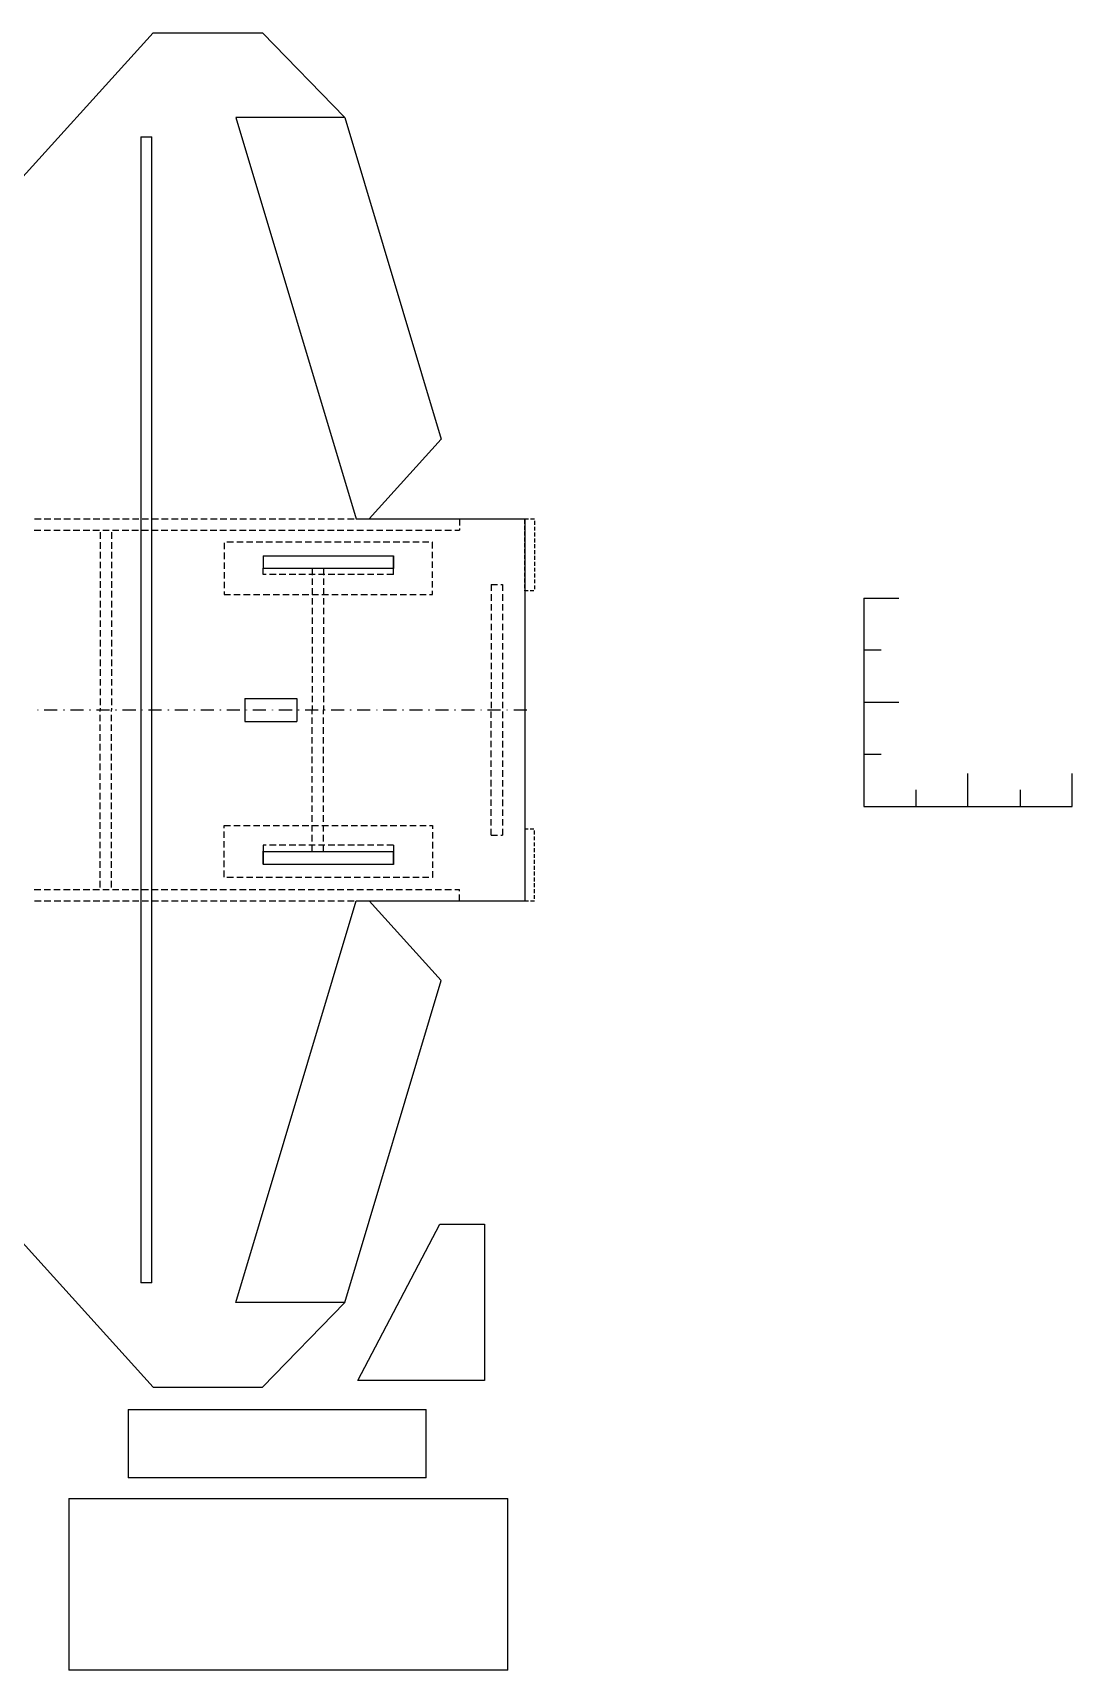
# Model space of a CAD drawing. Header units: feet. Extents: x 0 to 17916, y -1 to 10932.
# Drawn here: x 11270 to 17916, y 420 to 10889 of the extents above; entities that cross this region are included whole.
import ezdxf

# ---------------------------------------------------------------- set-up
doc = ezdxf.new("R2010")
doc.units = ezdxf.units.FT
doc.header["$MEASUREMENT"] = 0

msp = doc.modelspace()

# ---------------------------------------------------------------- linework, layer by layer
at = {"color": 7}
for p, q in [((9386, 7957), (12040, 10889)), ((12040, 10889), (12739, 10889)), ((12739, 10889), (13265, 10348)), ((13265, 10348), (12569, 10348)), ((12569, 10348), (13337, 7781)), ((13265, 10348), (13881, 8291)), ((11962, 10224), (11962, 2896)), ((11962, 10224), (12032, 10224)), ((12032, 2896), (12032, 10224)), ((13421, 7781), (13881, 8291)), ((13337, 7781), (14415, 7781)), ((14415, 7781), (14415, 5338)), ((12743, 7545), (12743, 7463)), ((12743, 7545), (13576, 7545)), ((12743, 7545), (12743, 7463)), ((13576, 7463), (13576, 7545)), ((13576, 7545), (13576, 7463)), ((13576, 7463), (12743, 7463)), ((14200, 7362), (14241, 7362)), ((14262, 7362), (14273, 7362)), ((16583, 7275), (16583, 5943)), ((16583, 7275), (16807, 7275)), ((16583, 6943), (16695, 6943)), ((12626, 6633), (12958, 6633)), ((12626, 6633), (12626, 6486)), ((12958, 6633), (12958, 6486)), ((16583, 6609), (16807, 6609)), ((12626, 6486), (12958, 6486)), ((16583, 6276), (16695, 6276)), ((17249, 5943), (17249, 6154)), ((17916, 5943), (17916, 6154)), ((16916, 6048), (16916, 5943)), ((17582, 6048), (17582, 5943)), ((16583, 5943), (17916, 5943)), ((12743, 5574), (12743, 5657)), ((12743, 5654), (12743, 5572)), ((12743, 5654), (13576, 5654)), ((12743, 5654), (12743, 5572)), ((13576, 5574), (13576, 5657)), ((13576, 5572), (13576, 5654)), ((13576, 5654), (13576, 5572)), ((14200, 5758), (14241, 5758)), ((14262, 5758), (14273, 5758)), ((13576, 5572), (12743, 5572)), ((12569, 2772), (13337, 5338)), ((13337, 5338), (14415, 5338)), ((13421, 5338), (13881, 4829)), ((9386, 5163), (12040, 2230)), ((13265, 2772), (13881, 4829)), ((13348, 2273), (13873, 3272)), ((13873, 3272), (14159, 3272)), ((14159, 3272), (14159, 2273)), ((12032, 2896), (11962, 2896)), ((13265, 2772), (12569, 2772)), ((12739, 2230), (13265, 2772)), ((12040, 2230), (12739, 2230)), ((14159, 2273), (13348, 2273)), ((11879, 2088), (11879, 1650)), ((11879, 2088), (13786, 2088)), ((13786, 1650), (13786, 2088)), ((13786, 1650), (11879, 1650))]:
    msp.add_line(p, q, dxfattribs=at)
at = {"color": 5}
for p, q in [((11282, 7781), (11324, 7781)), ((11344, 7781), (11386, 7781)), ((11407, 7781), (11449, 7781)), ((11469, 7781), (11511, 7781)), ((11532, 7781), (11574, 7781)), ((11594, 7781), (11636, 7781)), ((11657, 7781), (11699, 7781)), ((11719, 7781), (11761, 7781)), ((11782, 7781), (11824, 7781)), ((11844, 7781), (11886, 7781)), ((11907, 7781), (11949, 7781)), ((11969, 7781), (12011, 7781)), ((12032, 7781), (12074, 7781)), ((12094, 7781), (12136, 7781)), ((12157, 7781), (12199, 7781)), ((12219, 7781), (12261, 7781)), ((12282, 7781), (12324, 7781)), ((12344, 7781), (12386, 7781)), ((12407, 7781), (12449, 7781)), ((12469, 7781), (12511, 7781)), ((12532, 7781), (12574, 7781)), ((12594, 7781), (12636, 7781)), ((12657, 7781), (12699, 7781)), ((12719, 7781), (12761, 7781)), ((12782, 7781), (12824, 7781)), ((12844, 7781), (12886, 7781)), ((12907, 7781), (12949, 7781)), ((12970, 7781), (13011, 7781)), ((13032, 7781), (13074, 7781)), ((13095, 7781), (13136, 7781)), ((13157, 7781), (13199, 7781)), ((13220, 7781), (13261, 7781)), ((13282, 7781), (13324, 7781)), ((13999, 7781), (13999, 7739)), ((11279, 7708), (11321, 7708)), ((11342, 7708), (11384, 7708)), ((11404, 7708), (11446, 7708)), ((11467, 7708), (11509, 7708)), ((11529, 7708), (11571, 7708)), ((11592, 7708), (11634, 7708)), ((11654, 7708), (11696, 7708)), ((11717, 7708), (11759, 7708)), ((11779, 7708), (11821, 7708)), ((11842, 7708), (11884, 7708)), ((11904, 7708), (11946, 7708)), ((11967, 7708), (12009, 7708)), ((12029, 7708), (12071, 7708)), ((12092, 7708), (12134, 7708)), ((12154, 7708), (12196, 7708)), ((12217, 7708), (12259, 7708)), ((12279, 7708), (12321, 7708)), ((12342, 7708), (12384, 7708)), ((12404, 7708), (12446, 7708)), ((12467, 7708), (12509, 7708)), ((12529, 7708), (12571, 7708)), ((12592, 7708), (12634, 7708)), ((12654, 7708), (12696, 7708)), ((12717, 7708), (12759, 7708)), ((12779, 7708), (12821, 7708)), ((12842, 7708), (12884, 7708)), ((12904, 7708), (12946, 7708)), ((12967, 7708), (13009, 7708)), ((13030, 7708), (13071, 7708)), ((13092, 7708), (13134, 7708)), ((13155, 7708), (13196, 7708)), ((13217, 7708), (13259, 7708)), ((13280, 7708), (13321, 7708)), ((13342, 7708), (13384, 7708)), ((13405, 7708), (13446, 7708)), ((13467, 7708), (13509, 7708)), ((13530, 7708), (13571, 7708)), ((13592, 7708), (13634, 7708)), ((13655, 7708), (13696, 7708)), ((13717, 7708), (13759, 7708)), ((13780, 7708), (13821, 7708)), ((13842, 7708), (13884, 7708)), ((13905, 7708), (13946, 7708)), ((13968, 7708), (13999, 7708)), ((13999, 7719), (13999, 7708)), ((12493, 7628), (12493, 7587)), ((12493, 7566), (12493, 7524)), ((12553, 7632), (12511, 7632)), ((12616, 7632), (12574, 7632)), ((12678, 7632), (12636, 7632)), ((12741, 7632), (12699, 7632)), ((12803, 7632), (12761, 7632)), ((12866, 7632), (12824, 7632)), ((12928, 7632), (12886, 7632)), ((12991, 7632), (12949, 7632)), ((13053, 7632), (13011, 7632)), ((13116, 7632), (13074, 7632)), ((13178, 7632), (13136, 7632)), ((13241, 7632), (13199, 7632)), ((13303, 7632), (13261, 7632)), ((13366, 7632), (13324, 7632)), ((13428, 7632), (13386, 7632)), ((13491, 7632), (13449, 7632)), ((13553, 7632), (13511, 7632)), ((13616, 7632), (13574, 7632)), ((13678, 7632), (13636, 7632)), ((13741, 7632), (13699, 7632)), ((13803, 7632), (13761, 7632)), ((13825, 7632), (13824, 7632)), ((13825, 7592), (13825, 7632)), ((13825, 7529), (13825, 7570)), ((12493, 7503), (12493, 7462)), ((12493, 7441), (12493, 7399)), ((12743, 7425), (12743, 7465)), ((13576, 7425), (13576, 7465)), ((13825, 7467), (13825, 7508)), ((13825, 7404), (13825, 7445)), ((12493, 7378), (12493, 7337)), ((12763, 7425), (12743, 7425)), ((12826, 7425), (12784, 7425)), ((12888, 7425), (12846, 7425)), ((12951, 7425), (12909, 7425)), ((13013, 7425), (12971, 7425)), ((13076, 7425), (13034, 7425)), ((13138, 7425), (13096, 7425)), ((13201, 7425), (13159, 7425)), ((13263, 7425), (13221, 7425)), ((13326, 7425), (13284, 7425)), ((13388, 7425), (13346, 7425)), ((13451, 7425), (13409, 7425)), ((13513, 7425), (13471, 7425)), ((13576, 7425), (13534, 7425)), ((13825, 7342), (13825, 7383)), ((12493, 7316), (12493, 7298)), ((12493, 7298), (12535, 7298)), ((12556, 7298), (12597, 7298)), ((12618, 7298), (12660, 7298)), ((12681, 7298), (12722, 7298)), ((12743, 7298), (12785, 7298)), ((12806, 7298), (12847, 7298)), ((12868, 7298), (12910, 7298)), ((12931, 7298), (12972, 7298)), ((12993, 7298), (13035, 7298)), ((13056, 7298), (13097, 7298)), ((13118, 7298), (13160, 7298)), ((13181, 7298), (13222, 7298)), ((13243, 7298), (13285, 7298)), ((13306, 7298), (13347, 7298)), ((13368, 7298), (13410, 7298)), ((13431, 7298), (13472, 7298)), ((13494, 7298), (13535, 7298)), ((13556, 7298), (13597, 7298)), ((13619, 7298), (13660, 7298)), ((13681, 7298), (13722, 7298)), ((13744, 7298), (13785, 7298)), ((13806, 7298), (13825, 7298)), ((13825, 7298), (13825, 7320)), ((11302, 6560), (11303, 6560)), ((11302, 6559), (11302, 6560)), ((11303, 6559), (11302, 6559)), ((11303, 6560), (11303, 6559)), ((11344, 6560), (11427, 6560)), ((11469, 6560), (11470, 6560)), ((11469, 6559), (11469, 6560)), ((11470, 6559), (11469, 6559)), ((11470, 6560), (11470, 6559)), ((11511, 6560), (11594, 6560)), ((11635, 6560), (11636, 6560)), ((11635, 6559), (11635, 6560)), ((11636, 6559), (11635, 6559)), ((11636, 6560), (11636, 6559)), ((11678, 6560), (11761, 6560)), ((11802, 6560), (11803, 6560)), ((11802, 6559), (11802, 6560)), ((11803, 6559), (11802, 6559)), ((11803, 6560), (11803, 6559)), ((11844, 6560), (11928, 6560)), ((11969, 6560), (11970, 6560)), ((11969, 6559), (11969, 6560)), ((11970, 6559), (11969, 6559)), ((11970, 6560), (11970, 6559)), ((12011, 6560), (12094, 6560)), ((12135, 6560), (12137, 6560)), ((12135, 6559), (12135, 6560)), ((12137, 6559), (12135, 6559)), ((12137, 6560), (12137, 6559)), ((12178, 6560), (12261, 6560)), ((12302, 6560), (12303, 6560)), ((12302, 6559), (12302, 6560)), ((12303, 6559), (12302, 6559)), ((12303, 6560), (12303, 6559)), ((12344, 6560), (12428, 6560)), ((12469, 6560), (12470, 6560)), ((12469, 6559), (12469, 6560)), ((12470, 6559), (12469, 6559)), ((12470, 6560), (12470, 6559)), ((12511, 6560), (12594, 6560)), ((12636, 6560), (12637, 6560)), ((12636, 6559), (12636, 6560)), ((12637, 6559), (12636, 6559)), ((12637, 6560), (12637, 6559)), ((12678, 6560), (12761, 6560)), ((12802, 6560), (12803, 6560)), ((12802, 6559), (12802, 6560)), ((12803, 6559), (12802, 6559)), ((12803, 6560), (12803, 6559)), ((12844, 6560), (12928, 6560)), ((12969, 6560), (12970, 6560)), ((12969, 6559), (12969, 6560)), ((12970, 6559), (12969, 6559)), ((12970, 6560), (12970, 6559)), ((13011, 6560), (13095, 6560)), ((13136, 6560), (13137, 6560)), ((13136, 6559), (13136, 6560)), ((13137, 6559), (13136, 6559)), ((13137, 6560), (13137, 6559)), ((13178, 6560), (13261, 6560)), ((13302, 6560), (13303, 6560)), ((13302, 6559), (13302, 6560)), ((13303, 6559), (13302, 6559)), ((13303, 6560), (13303, 6559)), ((13345, 6560), (13428, 6560)), ((13469, 6560), (13470, 6560)), ((13469, 6559), (13469, 6560)), ((13470, 6559), (13469, 6559)), ((13470, 6560), (13470, 6559)), ((13511, 6560), (13595, 6560)), ((13636, 6560), (13637, 6560)), ((13636, 6559), (13636, 6560)), ((13637, 6559), (13636, 6559)), ((13637, 6560), (13637, 6559)), ((13678, 6560), (13761, 6560)), ((13802, 6560), (13804, 6560)), ((13802, 6559), (13802, 6560)), ((13804, 6559), (13802, 6559)), ((13804, 6560), (13804, 6559)), ((13845, 6560), (13928, 6560)), ((13969, 6560), (13970, 6560)), ((13969, 6559), (13969, 6560)), ((13970, 6559), (13969, 6559)), ((13970, 6560), (13970, 6559)), ((14011, 6560), (14095, 6560)), ((14136, 6560), (14137, 6560)), ((14136, 6559), (14136, 6560)), ((14137, 6559), (14136, 6559)), ((14137, 6560), (14137, 6559)), ((14178, 6560), (14261, 6560)), ((14303, 6560), (14304, 6560)), ((14303, 6559), (14303, 6560)), ((14304, 6559), (14303, 6559)), ((14304, 6560), (14304, 6559)), ((14345, 6560), (14428, 6560)), ((12493, 5821), (12535, 5821)), ((12493, 5804), (12493, 5821)), ((12493, 5741), (12493, 5783)), ((12556, 5821), (12597, 5821)), ((12618, 5821), (12660, 5821)), ((12681, 5821), (12722, 5821)), ((12743, 5821), (12785, 5821)), ((12806, 5821), (12847, 5821)), ((12868, 5821), (12910, 5821)), ((12931, 5821), (12972, 5821)), ((12993, 5821), (13035, 5821)), ((13056, 5821), (13097, 5821)), ((13118, 5821), (13160, 5821)), ((13181, 5821), (13222, 5821)), ((13243, 5821), (13285, 5821)), ((13306, 5821), (13347, 5821)), ((13368, 5821), (13410, 5821)), ((13431, 5821), (13472, 5821)), ((13494, 5821), (13535, 5821)), ((13556, 5821), (13597, 5821)), ((13619, 5821), (13660, 5821)), ((13681, 5821), (13722, 5821)), ((13744, 5821), (13785, 5821)), ((13806, 5821), (13825, 5821)), ((13825, 5821), (13825, 5799)), ((13825, 5778), (13825, 5737)), ((12493, 5679), (12493, 5721)), ((12493, 5616), (12493, 5658)), ((12763, 5694), (12743, 5694)), ((12743, 5694), (12743, 5654)), ((12826, 5694), (12784, 5694)), ((12888, 5694), (12846, 5694)), ((12951, 5694), (12909, 5694)), ((13013, 5694), (12971, 5694)), ((13076, 5694), (13034, 5694)), ((13138, 5694), (13096, 5694)), ((13201, 5694), (13159, 5694)), ((13263, 5694), (13221, 5694)), ((13326, 5694), (13284, 5694)), ((13388, 5694), (13346, 5694)), ((13451, 5694), (13409, 5694)), ((13513, 5694), (13471, 5694)), ((13576, 5694), (13534, 5694)), ((13576, 5694), (13576, 5654)), ((13825, 5716), (13825, 5674)), ((13825, 5653), (13825, 5612)), ((12493, 5554), (12493, 5596)), ((13825, 5591), (13825, 5549)), ((12493, 5491), (12493, 5533)), ((12553, 5488), (12511, 5488)), ((12616, 5488), (12574, 5488)), ((12678, 5488), (12636, 5488)), ((12741, 5488), (12699, 5488)), ((12803, 5488), (12761, 5488)), ((12866, 5488), (12824, 5488)), ((12928, 5488), (12886, 5488)), ((12991, 5488), (12949, 5488)), ((13053, 5488), (13011, 5488)), ((13116, 5488), (13074, 5488)), ((13178, 5488), (13136, 5488)), ((13241, 5488), (13199, 5488)), ((13303, 5488), (13261, 5488)), ((13366, 5488), (13324, 5488)), ((13428, 5488), (13386, 5488)), ((13491, 5488), (13449, 5488)), ((13553, 5488), (13511, 5488)), ((13616, 5488), (13574, 5488)), ((13678, 5488), (13636, 5488)), ((13741, 5488), (13699, 5488)), ((13803, 5488), (13761, 5488)), ((13825, 5488), (13824, 5488)), ((13825, 5528), (13825, 5488)), ((11279, 5412), (11321, 5412)), ((11342, 5412), (11384, 5412)), ((11404, 5412), (11446, 5412)), ((11467, 5412), (11509, 5412)), ((11529, 5412), (11571, 5412)), ((11592, 5412), (11634, 5412)), ((11654, 5412), (11696, 5412)), ((11717, 5412), (11759, 5412)), ((11779, 5412), (11821, 5412)), ((11842, 5412), (11884, 5412)), ((11904, 5412), (11946, 5412)), ((11967, 5412), (12009, 5412)), ((12029, 5412), (12071, 5412)), ((12092, 5412), (12134, 5412)), ((12154, 5412), (12196, 5412)), ((12217, 5412), (12259, 5412)), ((12279, 5412), (12321, 5412)), ((12342, 5412), (12384, 5412)), ((12404, 5412), (12446, 5412)), ((12467, 5412), (12509, 5412)), ((12529, 5412), (12571, 5412)), ((12592, 5412), (12634, 5412)), ((12654, 5412), (12696, 5412)), ((12717, 5412), (12759, 5412)), ((12779, 5412), (12821, 5412)), ((12842, 5412), (12884, 5412)), ((12904, 5412), (12946, 5412)), ((12967, 5412), (13009, 5412)), ((13030, 5412), (13071, 5412)), ((13092, 5412), (13134, 5412)), ((13155, 5412), (13196, 5412)), ((13217, 5412), (13259, 5412)), ((13280, 5412), (13321, 5412)), ((13342, 5412), (13384, 5412)), ((13405, 5412), (13446, 5412)), ((13467, 5412), (13509, 5412)), ((13530, 5412), (13571, 5412)), ((13592, 5412), (13634, 5412)), ((13655, 5412), (13696, 5412)), ((13717, 5412), (13759, 5412)), ((13780, 5412), (13821, 5412)), ((13842, 5412), (13884, 5412)), ((13905, 5412), (13946, 5412)), ((13968, 5412), (13999, 5412)), ((13999, 5401), (13999, 5412)), ((13999, 5338), (13999, 5380)), ((11282, 5338), (11324, 5338)), ((11344, 5338), (11386, 5338)), ((11407, 5338), (11449, 5338)), ((11469, 5338), (11511, 5338)), ((11532, 5338), (11574, 5338)), ((11594, 5338), (11636, 5338)), ((11657, 5338), (11699, 5338)), ((11719, 5338), (11761, 5338)), ((11782, 5338), (11824, 5338)), ((11844, 5338), (11886, 5338)), ((11907, 5338), (11949, 5338)), ((11969, 5338), (12011, 5338)), ((12032, 5338), (12074, 5338)), ((12094, 5338), (12136, 5338)), ((12157, 5338), (12199, 5338)), ((12219, 5338), (12261, 5338)), ((12282, 5338), (12324, 5338)), ((12344, 5338), (12386, 5338)), ((12407, 5338), (12449, 5338)), ((12469, 5338), (12511, 5338)), ((12532, 5338), (12574, 5338)), ((12594, 5338), (12636, 5338)), ((12657, 5338), (12699, 5338)), ((12719, 5338), (12761, 5338)), ((12782, 5338), (12824, 5338)), ((12844, 5338), (12886, 5338)), ((12907, 5338), (12949, 5338)), ((12970, 5338), (13011, 5338)), ((13032, 5338), (13074, 5338)), ((13095, 5338), (13136, 5338)), ((13157, 5338), (13199, 5338)), ((13220, 5338), (13261, 5338)), ((13282, 5338), (13324, 5338)), ((11500, 1519), (11500, 420)), ((11500, 1519), (14308, 1519)), ((14308, 420), (14308, 1519)), ((14308, 420), (11500, 420))]:
    msp.add_line(p, q, dxfattribs=at)
at = {"color": 190}
for p, q in [((14415, 7781), (14440, 7781)), ((14415, 7750), (14415, 7775)), ((14452, 7781), (14477, 7781)), ((14477, 7769), (14477, 7744)), ((14415, 7712), (14415, 7737)), ((14415, 7675), (14415, 7700)), ((14415, 7637), (14415, 7662)), ((14477, 7731), (14477, 7706)), ((14477, 7694), (14477, 7669)), ((14477, 7656), (14477, 7631)), ((14415, 7600), (14415, 7625)), ((14415, 7562), (14415, 7587)), ((14415, 7525), (14415, 7550)), ((14477, 7619), (14477, 7594)), ((14477, 7581), (14477, 7556)), ((14477, 7544), (14477, 7519)), ((14415, 7487), (14415, 7512)), ((14415, 7450), (14415, 7475)), ((14415, 7412), (14415, 7437)), ((14477, 7506), (14477, 7481)), ((14477, 7469), (14477, 7444)), ((14415, 7375), (14415, 7400)), ((14415, 7337), (14415, 7362)), ((14477, 7431), (14477, 7406)), ((14477, 7394), (14477, 7369)), ((14477, 7356), (14477, 7331)), ((14415, 7322), (14415, 7325)), ((14437, 7322), (14415, 7322)), ((14474, 7322), (14449, 7322)), ((14437, 5798), (14415, 5798)), ((14415, 5798), (14415, 5795)), ((14415, 5782), (14415, 5757)), ((14474, 5798), (14449, 5798)), ((14477, 5763), (14477, 5788)), ((14415, 5745), (14415, 5720)), ((14415, 5707), (14415, 5682)), ((14415, 5670), (14415, 5645)), ((14477, 5726), (14477, 5751)), ((14477, 5688), (14477, 5713)), ((14477, 5651), (14477, 5676)), ((14415, 5632), (14415, 5607)), ((14415, 5595), (14415, 5570)), ((14415, 5557), (14415, 5532)), ((14477, 5613), (14477, 5638)), ((14477, 5576), (14477, 5601)), ((14477, 5538), (14477, 5563)), ((14415, 5520), (14415, 5495)), ((14415, 5482), (14415, 5457)), ((14415, 5445), (14415, 5420)), ((14477, 5501), (14477, 5526)), ((14477, 5463), (14477, 5488)), ((14477, 5426), (14477, 5451)), ((14415, 5407), (14415, 5382)), ((14415, 5370), (14415, 5345)), ((14477, 5388), (14477, 5413)), ((14477, 5351), (14477, 5376)), ((14415, 5338), (14440, 5338)), ((14452, 5338), (14477, 5338))]:
    msp.add_line(p, q, dxfattribs=at)
at = {"color": 1}
for p, q in [((11701, 7695), (11701, 7653)), ((11774, 7695), (11774, 7653)), ((11701, 7632), (11701, 7590)), ((11701, 7570), (11701, 7528)), ((11774, 7632), (11774, 7590)), ((11774, 7570), (11774, 7528)), ((11701, 7507), (11701, 7465)), ((11701, 7445), (11701, 7403)), ((11774, 7507), (11774, 7465)), ((11774, 7445), (11774, 7403)), ((13056, 7463), (13056, 7421)), ((13129, 7463), (13129, 7421)), ((11701, 7382), (11701, 7340)), ((11774, 7382), (11774, 7340)), ((13056, 7400), (13056, 7359)), ((13056, 7338), (13056, 7296)), ((13129, 7400), (13129, 7359)), ((13129, 7338), (13129, 7296)), ((14200, 7362), (14200, 7320)), ((14273, 7362), (14273, 7320)), ((14273, 7362), (14273, 7320)), ((11701, 7320), (11701, 7278)), ((11701, 7257), (11701, 7215)), ((11774, 7320), (11774, 7278)), ((11774, 7257), (11774, 7215)), ((13056, 7275), (13056, 7234)), ((13129, 7275), (13129, 7234)), ((14200, 7299), (14200, 7258)), ((14200, 7236), (14200, 7195)), ((14273, 7299), (14273, 7258)), ((14273, 7299), (14273, 7258)), ((14273, 7236), (14273, 7195)), ((14273, 7236), (14273, 7195)), ((11701, 7195), (11701, 7153)), ((11701, 7132), (11701, 7090)), ((11774, 7195), (11774, 7153)), ((11774, 7132), (11774, 7090)), ((13056, 7213), (13056, 7171)), ((13056, 7150), (13056, 7109)), ((13129, 7213), (13129, 7171)), ((13129, 7150), (13129, 7109)), ((14200, 7174), (14200, 7133)), ((14273, 7174), (14273, 7133)), ((14273, 7174), (14273, 7133)), ((11701, 7070), (11701, 7028)), ((11774, 7070), (11774, 7028)), ((13056, 7088), (13056, 7046)), ((13056, 7025), (13056, 6984)), ((13129, 7088), (13129, 7046)), ((13129, 7025), (13129, 6984)), ((14200, 7111), (14200, 7070)), ((14200, 7049), (14200, 7008)), ((14273, 7111), (14273, 7070)), ((14273, 7111), (14273, 7070)), ((14273, 7049), (14273, 7008)), ((14273, 7049), (14273, 7008)), ((11701, 7007), (11701, 6965)), ((11701, 6945), (11701, 6903)), ((11774, 7007), (11774, 6965)), ((11774, 6945), (11774, 6903)), ((13056, 6963), (13056, 6921)), ((13129, 6963), (13129, 6921)), ((14200, 6986), (14200, 6945)), ((14200, 6924), (14200, 6883)), ((14273, 6986), (14273, 6945)), ((14273, 6986), (14273, 6945)), ((14273, 6924), (14273, 6883)), ((14273, 6924), (14273, 6883)), ((11701, 6882), (11701, 6840)), ((11701, 6820), (11701, 6778)), ((11774, 6882), (11774, 6840)), ((11774, 6820), (11774, 6778)), ((13056, 6900), (13056, 6859)), ((13056, 6838), (13056, 6796)), ((13129, 6900), (13129, 6859)), ((13129, 6838), (13129, 6796)), ((14200, 6861), (14200, 6820)), ((14273, 6861), (14273, 6820)), ((14273, 6861), (14273, 6820)), ((11701, 6757), (11701, 6715)), ((11774, 6757), (11774, 6715)), ((13056, 6775), (13056, 6734)), ((13056, 6712), (13056, 6671)), ((13129, 6775), (13129, 6734)), ((13129, 6712), (13129, 6671)), ((14200, 6799), (14200, 6757)), ((14200, 6736), (14200, 6695)), ((14273, 6799), (14273, 6757)), ((14273, 6799), (14273, 6757)), ((14273, 6736), (14273, 6695)), ((14273, 6736), (14273, 6695)), ((11701, 6695), (11701, 6653)), ((11701, 6632), (11701, 6590)), ((11774, 6695), (11774, 6653)), ((11774, 6632), (11774, 6590)), ((13056, 6650), (13056, 6609)), ((13129, 6650), (13129, 6609)), ((14200, 6674), (14200, 6632)), ((14200, 6611), (14200, 6570)), ((14273, 6674), (14273, 6632)), ((14273, 6674), (14273, 6632)), ((14273, 6611), (14273, 6570)), ((14273, 6611), (14273, 6570)), ((11701, 6570), (11701, 6560)), ((11701, 6550), (11701, 6560)), ((11701, 6487), (11701, 6529)), ((11774, 6570), (11774, 6560)), ((11774, 6550), (11774, 6560)), ((11774, 6487), (11774, 6529)), ((13056, 6587), (13056, 6560)), ((13056, 6532), (13056, 6560)), ((13056, 6470), (13056, 6511)), ((13129, 6587), (13129, 6560)), ((13129, 6532), (13129, 6560)), ((13129, 6470), (13129, 6511)), ((14200, 6508), (14200, 6550)), ((14273, 6549), (14273, 6507)), ((11701, 6425), (11701, 6467)), ((11701, 6362), (11701, 6404)), ((11774, 6425), (11774, 6467)), ((11774, 6362), (11774, 6404)), ((13056, 6407), (13056, 6449)), ((13056, 6345), (13056, 6386)), ((13129, 6407), (13129, 6449)), ((13129, 6345), (13129, 6386)), ((14200, 6446), (14200, 6487)), ((14200, 6383), (14200, 6425)), ((14273, 6486), (14273, 6445)), ((14273, 6424), (14273, 6382)), ((11701, 6300), (11701, 6342)), ((11774, 6300), (11774, 6342)), ((13056, 6282), (13056, 6324)), ((13129, 6282), (13129, 6324)), ((14200, 6321), (14200, 6362)), ((14200, 6258), (14200, 6300)), ((14273, 6361), (14273, 6320)), ((14273, 6299), (14273, 6257)), ((11701, 6237), (11701, 6279)), ((11701, 6175), (11701, 6217)), ((11774, 6237), (11774, 6279)), ((11774, 6175), (11774, 6217)), ((13056, 6220), (13056, 6261)), ((13056, 6157), (13056, 6198)), ((13129, 6220), (13129, 6261)), ((13129, 6157), (13129, 6198)), ((14200, 6196), (14200, 6237)), ((14273, 6236), (14273, 6195)), ((11701, 6112), (11701, 6154)), ((11701, 6050), (11701, 6092)), ((11774, 6112), (11774, 6154)), ((11774, 6050), (11774, 6092)), ((13056, 6095), (13056, 6136)), ((13056, 6032), (13056, 6073)), ((13129, 6095), (13129, 6136)), ((13129, 6032), (13129, 6073)), ((14200, 6133), (14200, 6175)), ((14200, 6071), (14200, 6112)), ((14273, 6174), (14273, 6132)), ((14273, 6111), (14273, 6070)), ((11701, 5987), (11701, 6029)), ((11774, 5987), (11774, 6029)), ((13056, 5970), (13056, 6011)), ((13129, 5970), (13129, 6011)), ((14200, 6008), (14200, 6050)), ((14200, 5946), (14200, 5987)), ((14273, 6049), (14273, 6007)), ((14273, 5986), (14273, 5945)), ((11701, 5925), (11701, 5967)), ((11701, 5862), (11701, 5904)), ((11774, 5925), (11774, 5967)), ((11774, 5862), (11774, 5904)), ((13056, 5907), (13056, 5948)), ((13056, 5845), (13056, 5886)), ((13129, 5907), (13129, 5948)), ((13129, 5845), (13129, 5886)), ((14200, 5883), (14200, 5925)), ((14273, 5924), (14273, 5882)), ((11701, 5800), (11701, 5842)), ((11701, 5737), (11701, 5779)), ((11774, 5800), (11774, 5842)), ((11774, 5737), (11774, 5779)), ((13056, 5782), (13056, 5823)), ((13056, 5719), (13056, 5761)), ((13129, 5782), (13129, 5823)), ((13129, 5719), (13129, 5761)), ((14200, 5821), (14200, 5862)), ((14200, 5758), (14200, 5799)), ((14273, 5861), (14273, 5820)), ((14273, 5799), (14273, 5758)), ((11701, 5675), (11701, 5717)), ((11701, 5612), (11701, 5654)), ((11774, 5675), (11774, 5717)), ((11774, 5612), (11774, 5654)), ((13056, 5657), (13056, 5698)), ((13129, 5657), (13129, 5698)), ((11701, 5550), (11701, 5592)), ((11774, 5550), (11774, 5592)), ((11701, 5487), (11701, 5529)), ((11701, 5425), (11701, 5467)), ((11774, 5487), (11774, 5529)), ((11774, 5425), (11774, 5467))]:
    msp.add_line(p, q, dxfattribs=at)

doc.saveas('drawing.dxf')
